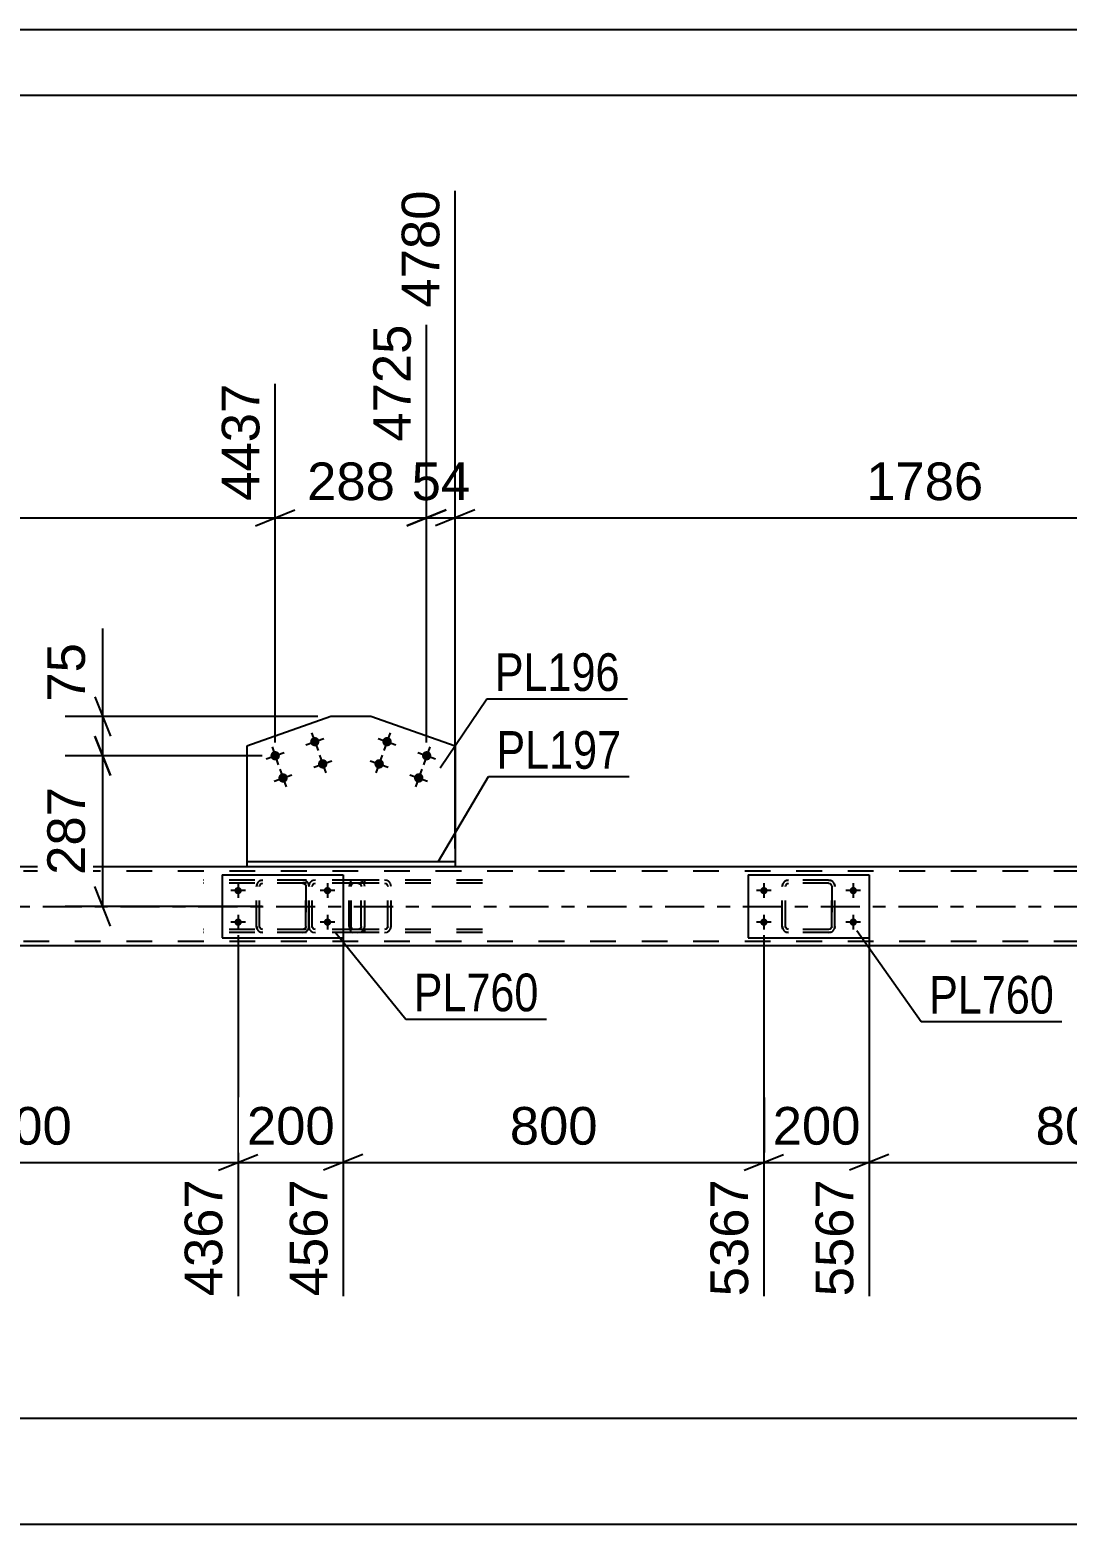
# Model space of a CAD drawing. Header units: millimetres. Extents: x -132 to 709, y -396 to 198.
# Drawn here: x 139.5 to 218.4, y 84 to 197.7 of the extents above; entities that cross this region are included whole.
import ezdxf

# ---------------------------------------------------------------- set-up
doc = ezdxf.new("R2010")
doc.units = ezdxf.units.MM
doc.linetypes.add('DXK_LINE_DOT2', pattern=[3.9198, 1.9599, -1.9599])
doc.linetypes.add('DXK_LINE_DOT3', pattern=[5.9187, 2.979, -0.9799, 0.9799, -0.9799])
doc.styles.add('Arial', font='arial.ttf', dxfattribs={"height": 0.2})
doc.styles.add('Arial Narrow', font='ARIALN.TTF', dxfattribs={"height": 0.2})

# ---------------------------------------------------------------- blocks, each defined once
blk = doc.blocks.new('Unknown-203774460-1113')
at = {"color": 5, "linetype": 'Continuous'}
for p, q in [((709.17, 197.74), (-131.83, 197.74)), ((704.17, 192.74), (-126.83, 192.74))]:
    blk.add_line(p, q, dxfattribs=at)
blk = doc.blocks.new('Part-203774460-3080 - 2967')
at = {"color": 2, "linetype": 'Continuous'}
for p, q in [((162.35, 145.5), (155.95, 143.23)), ((165.39, 145.5), (162.35, 145.5)), ((171.8, 143.23), (165.39, 145.5)), ((155.95, 143.23), (155.95, 134.45)), ((171.8, 143.23), (171.8, 134.45))]:
    blk.add_line(p, q, dxfattribs=at)
at = {"color": 7, "linetype": 'DXK_LINE_DOT2'}
blk.add_line((171.8, 134.45), (155.95, 134.45), dxfattribs=at)
blk = doc.blocks.new('Part-203774460-3075 - 2967')
at = {"color": 2, "linetype": 'Continuous'}
for p, q in [((171.8, 134.45), (155.95, 134.45)), ((155.95, 134.45), (155.95, 134.05)), ((171.8, 134.45), (171.8, 134.05)), ((171.8, 134.05), (155.95, 134.05))]:
    blk.add_line(p, q, dxfattribs=at)
blk = doc.blocks.new('Bolt-203774460-3081 - 2967')
at = {"linetype": 'Continuous'}
for points in [[(195.29, 131.97, -1), (195.29, 132.53, -1)], [(202.09, 131.97, -1), (202.09, 132.53, -1)], [(195.29, 129.57, -1), (195.29, 130.13, -1)], [(202.09, 129.57, -1), (202.09, 130.13, -1)]]:
    blk.add_hatch(color=1, dxfattribs=at).paths.add_polyline_path(points)
at = {"color": 1, "linetype": 'Continuous'}
for p, q in [((195.85, 132.25), (194.73, 132.25)), ((195.29, 132.81), (195.29, 131.69)), ((202.65, 132.25), (201.53, 132.25)), ((202.09, 132.81), (202.09, 131.69)), ((195.85, 129.85), (194.73, 129.85)), ((195.29, 130.41), (195.29, 129.29)), ((202.65, 129.85), (201.53, 129.85)), ((202.09, 130.41), (202.09, 129.29))]:
    blk.add_line(p, q, dxfattribs=at)
blk = doc.blocks.new('Part-203774460-3103 - 2967')
at = {"color": 2, "linetype": 'Continuous'}
for p, q in [((154.09, 133.45), (154.09, 128.65)), ((154.09, 133.45), (163.29, 133.45)), ((163.29, 133.45), (163.29, 128.65)), ((154.09, 128.65), (163.29, 128.65))]:
    blk.add_line(p, q, dxfattribs=at)
blk = doc.blocks.new('Part-203774460-3104 - 2967')
at = {"color": 7, "linetype": 'DXK_LINE_DOT2'}
for p, q in [((156.99, 133.02), (157.17, 133.05)), ((157.17, 133.05), (156.99, 133.02)), ((160.21, 133.05), (157.17, 133.05)), ((160.21, 133.05), (160.39, 133.02)), ((160.39, 133.02), (160.21, 133.05)), ((156.69, 132.57), (156.73, 132.76)), ((156.73, 132.76), (156.69, 132.57)), ((156.69, 129.53), (156.69, 132.57)), ((156.69, 129.53), (156.69, 132.57)), ((156.93, 132.57), (156.95, 132.66)), ((156.93, 129.53), (156.93, 132.57)), ((156.93, 129.53), (156.93, 132.57)), ((156.95, 132.66), (157, 132.74)), ((157, 132.74), (157.08, 132.79)), ((157.08, 132.79), (157.17, 132.81)), ((160.21, 132.81), (157.17, 132.81)), ((160.21, 132.81), (160.3, 132.79)), ((160.3, 132.79), (160.38, 132.74)), ((160.38, 132.74), (160.43, 132.66)), ((160.43, 132.66), (160.45, 132.57)), ((160.45, 129.53), (160.45, 132.57)), ((160.45, 132.57), (160.45, 129.53)), ((160.65, 132.76), (160.69, 132.57)), ((160.69, 132.57), (160.65, 132.76)), ((160.69, 129.53), (160.69, 132.57)), ((160.69, 129.53), (160.69, 132.57)), ((156.73, 129.35), (156.69, 129.53)), ((156.69, 129.53), (156.73, 129.35)), ((156.95, 129.44), (156.93, 129.53)), ((157, 129.36), (156.95, 129.44)), ((157.17, 129.05), (156.99, 129.09)), ((156.99, 129.09), (157.17, 129.05)), ((157.08, 129.31), (157, 129.36)), ((157.17, 129.29), (157.08, 129.31)), ((160.21, 129.29), (157.17, 129.29)), ((160.21, 129.05), (157.17, 129.05)), ((160.3, 129.31), (160.21, 129.29)), ((160.39, 129.09), (160.21, 129.05)), ((160.21, 129.05), (160.39, 129.09)), ((160.38, 129.36), (160.3, 129.31)), ((160.43, 129.44), (160.38, 129.36)), ((160.45, 129.53), (160.43, 129.44)), ((160.69, 129.53), (160.65, 129.35)), ((160.65, 129.35), (160.69, 129.53))]:
    blk.add_line(p, q, dxfattribs=at)
at = {"color": 7, "linetype": 'DXK_LINE_DOT3'}
blk.add_line((158.69, 131.05), (158.69, 131.05), dxfattribs=at)
at = {"color": 7, "linetype": 'DXK_LINE_DOT2'}
for centre, start, end in [((157.17, 132.57), 112.5, 157.5), ((157.17, 132.57), 112.5, 157.5), ((160.21, 132.57), 22.5, 67.5), ((160.21, 132.57), 22.5, 67.5), ((157.17, 129.53), 202.5, 247.5), ((157.17, 129.53), 202.5, 247.5), ((160.21, 129.53), 292.5, 337.5), ((160.21, 129.53), 292.5, 337.5)]:
    blk.add_arc(centre, 0.48, start, end, dxfattribs=at)
blk = doc.blocks.new('Part-203774460-3110 - 2967')
at = {"color": 7, "linetype": 'DXK_LINE_DOT2'}
for p, q in [((611.29, 133.73), (-19.38, 133.73)), ((171.8, 134.05), (155.95, 134.05)), ((611.29, 128.37), (-19.38, 128.37))]:
    blk.add_line(p, q, dxfattribs=at)
at = {"color": 2, "linetype": 'Continuous'}
for p, q in [((155.95, 134.05), (86.67, 134.05)), ((241.08, 134.05), (171.8, 134.05)), ((611.29, 128.05), (-15.38, 128.05))]:
    blk.add_line(p, q, dxfattribs=at)
at = {"color": 7, "linetype": 'DXK_LINE_DOT3'}
blk.add_line((-19.38, 131.05), (611.29, 131.05), dxfattribs=at)
blk = doc.blocks.new('Bolt-203774460-3151 - 2967')
at = {"linetype": 'Continuous'}
for points in [[(161.46, 143.7, -1), (160.79, 143.46, -1)], [(158.45, 142.63, -1), (157.77, 142.39, -1)], [(162.07, 142.01, -1), (161.39, 141.77, -1)], [(159.05, 140.94, -1), (158.37, 140.7, -1)]]:
    blk.add_hatch(color=1, dxfattribs=at).paths.add_polyline_path(points)
at = {"color": 1, "linetype": 'Continuous'}
for p, q in [((160.45, 143.34), (161.8, 143.82)), ((160.88, 144.26), (161.37, 142.9)), ((157.43, 142.27), (158.79, 142.75)), ((157.87, 143.19), (158.35, 141.83)), ((161.05, 141.64), (162.41, 142.13)), ((161.49, 142.56), (161.97, 141.21)), ((158.03, 140.58), (159.39, 141.06)), ((158.47, 141.49), (158.95, 140.14))]:
    blk.add_line(p, q, dxfattribs=at)
blk = doc.blocks.new('Bolt-203774460-3153 - 2967')
at = {"linetype": 'Continuous'}
for points in [[(166.96, 143.46, -1), (166.28, 143.7, -1)], [(166.36, 141.77, -1), (165.68, 142.01, -1)], [(169.97, 142.39, -1), (169.3, 142.63, -1)], [(169.37, 140.7, -1), (168.69, 140.94, -1)]]:
    blk.add_hatch(color=1, dxfattribs=at).paths.add_polyline_path(points)
at = {"color": 1, "linetype": 'Continuous'}
for p, q in [((165.94, 143.82), (167.3, 143.34)), ((166.86, 144.26), (166.38, 142.9)), ((165.34, 142.13), (166.7, 141.64)), ((166.26, 142.56), (165.78, 141.21)), ((168.96, 142.75), (170.31, 142.27)), ((169.88, 143.19), (169.39, 141.83)), ((168.35, 141.06), (169.71, 140.58)), ((169.27, 141.49), (168.79, 140.14))]:
    blk.add_line(p, q, dxfattribs=at)
blk = doc.blocks.new('Bolt-203774460-3154 - 2967')
at = {"linetype": 'Continuous'}
for points in [[(155.29, 131.97, -1), (155.29, 132.53, -1)], [(162.09, 131.97, -1), (162.09, 132.53, -1)], [(155.29, 129.57, -1), (155.29, 130.13, -1)], [(162.09, 129.57, -1), (162.09, 130.13, -1)]]:
    blk.add_hatch(color=1, dxfattribs=at).paths.add_polyline_path(points)
at = {"color": 1, "linetype": 'Continuous'}
for p, q in [((155.85, 132.25), (154.73, 132.25)), ((155.29, 132.81), (155.29, 131.69)), ((162.65, 132.25), (161.53, 132.25)), ((162.09, 132.81), (162.09, 131.69)), ((155.85, 129.85), (154.73, 129.85)), ((155.29, 130.41), (155.29, 129.29)), ((162.65, 129.85), (161.53, 129.85)), ((162.09, 130.41), (162.09, 129.29))]:
    blk.add_line(p, q, dxfattribs=at)
blk = doc.blocks.new('Part-203774460-3223 - 2967')
at = {"color": 7, "linetype": 'DXK_LINE_DOT2'}
for p, q in [((196.99, 133.02), (197.17, 133.05)), ((197.17, 133.05), (196.99, 133.02)), ((200.21, 133.05), (197.17, 133.05)), ((200.21, 133.05), (200.39, 133.02)), ((200.39, 133.02), (200.21, 133.05)), ((196.69, 132.57), (196.73, 132.76)), ((196.73, 132.76), (196.69, 132.57)), ((196.69, 129.53), (196.69, 132.57)), ((196.69, 129.53), (196.69, 132.57)), ((196.93, 132.57), (196.95, 132.66)), ((196.93, 129.53), (196.93, 132.57)), ((196.93, 129.53), (196.93, 132.57)), ((196.95, 132.66), (197, 132.74)), ((197, 132.74), (197.08, 132.79)), ((197.08, 132.79), (197.17, 132.81)), ((200.21, 132.81), (197.17, 132.81)), ((200.21, 132.81), (200.3, 132.79)), ((200.3, 132.79), (200.38, 132.74)), ((200.38, 132.74), (200.43, 132.66)), ((200.43, 132.66), (200.45, 132.57)), ((200.45, 129.53), (200.45, 132.57)), ((200.45, 132.57), (200.45, 129.53)), ((200.65, 132.76), (200.69, 132.57)), ((200.69, 132.57), (200.65, 132.76)), ((200.69, 129.53), (200.69, 132.57)), ((200.69, 129.53), (200.69, 132.57)), ((196.73, 129.35), (196.69, 129.53)), ((196.69, 129.53), (196.73, 129.35)), ((196.95, 129.44), (196.93, 129.53)), ((197, 129.36), (196.95, 129.44)), ((197.17, 129.05), (196.99, 129.09)), ((196.99, 129.09), (197.17, 129.05)), ((197.08, 129.31), (197, 129.36)), ((197.17, 129.29), (197.08, 129.31)), ((200.21, 129.29), (197.17, 129.29)), ((200.21, 129.05), (197.17, 129.05)), ((200.3, 129.31), (200.21, 129.29)), ((200.39, 129.09), (200.21, 129.05)), ((200.21, 129.05), (200.39, 129.09)), ((200.38, 129.36), (200.3, 129.31)), ((200.43, 129.44), (200.38, 129.36)), ((200.45, 129.53), (200.43, 129.44)), ((200.69, 129.53), (200.65, 129.35)), ((200.65, 129.35), (200.69, 129.53))]:
    blk.add_line(p, q, dxfattribs=at)
at = {"color": 7, "linetype": 'DXK_LINE_DOT3'}
blk.add_line((198.69, 131.05), (198.69, 131.05), dxfattribs=at)
at = {"color": 7, "linetype": 'DXK_LINE_DOT2'}
for centre, start, end in [((197.17, 132.57), 112.5, 157.5), ((197.17, 132.57), 112.5, 157.5), ((200.21, 132.57), 22.5, 67.5), ((200.21, 132.57), 22.5, 67.5), ((197.17, 129.53), 202.5, 247.5), ((197.17, 129.53), 202.5, 247.5), ((200.21, 129.53), 292.5, 337.5), ((200.21, 129.53), 292.5, 337.5)]:
    blk.add_arc(centre, 0.48, start, end, dxfattribs=at)
blk = doc.blocks.new('Part-203774460-3228 - 2967')
at = {"color": 2, "linetype": 'Continuous'}
for p, q in [((194.09, 133.45), (194.09, 128.65)), ((194.09, 133.45), (203.29, 133.45)), ((203.29, 133.45), (203.29, 128.65)), ((194.09, 128.65), (203.29, 128.65))]:
    blk.add_line(p, q, dxfattribs=at)
blk = doc.blocks.new('Part-203774460-3304 - 2967')
at = {"color": 7, "linetype": 'DXK_LINE_DOT2'}
for p, q in [((164.41, 133.05), (152.63, 133.05)), ((161.17, 133.05), (160.98, 133.02)), ((164.6, 133.02), (164.41, 133.05)), ((164.41, 132.81), (152.63, 132.81)), ((160.7, 132.76), (160.66, 132.57)), ((160.66, 129.53), (160.66, 132.57)), ((160.92, 132.57), (160.94, 132.66)), ((160.92, 129.53), (160.92, 132.57)), ((160.94, 132.66), (160.99, 132.74)), ((160.99, 132.74), (161.08, 132.79)), ((161.08, 132.79), (161.17, 132.81)), ((164.41, 132.81), (164.51, 132.79)), ((164.51, 132.79), (164.59, 132.74)), ((164.59, 132.74), (164.65, 132.66)), ((164.65, 132.66), (164.66, 132.57)), ((164.66, 129.53), (164.66, 132.57)), ((164.92, 132.57), (164.88, 132.76)), ((164.92, 129.53), (164.92, 132.57)), ((164.41, 129.29), (152.63, 129.29)), ((164.41, 129.05), (152.63, 129.05)), ((160.66, 129.53), (160.7, 129.35)), ((160.94, 129.44), (160.92, 129.53)), ((160.99, 129.36), (160.94, 129.44)), ((160.98, 129.09), (161.17, 129.05)), ((161.08, 129.31), (160.99, 129.36)), ((161.17, 129.29), (161.08, 129.31)), ((164.51, 129.31), (164.41, 129.29)), ((164.41, 129.05), (164.6, 129.09)), ((164.59, 129.36), (164.51, 129.31)), ((164.65, 129.44), (164.59, 129.36)), ((164.66, 129.53), (164.65, 129.44)), ((164.88, 129.35), (164.92, 129.53))]:
    blk.add_line(p, q, dxfattribs=at)
for centre, start, end in [((161.15, 132.55), 110.7583, 155.68), ((164.43, 132.55), 24.32, 69.2417), ((161.15, 129.55), 204.32, 249.2417), ((164.43, 129.55), 290.7583, 335.68)]:
    blk.add_arc(centre, 0.496, start, end, dxfattribs=at)
blk = doc.blocks.new('Part-203774460-3321 - 2967')
at = {"color": 7, "linetype": 'DXK_LINE_DOT2'}
for p, q in [((164.02, 133.05), (163.92, 133.02)), ((173.87, 133.05), (164.02, 133.05)), ((164.92, 132.81), (164.92, 133.05)), ((166.62, 133.02), (166.43, 133.05)), ((163.77, 132.76), (163.75, 132.57)), ((163.75, 129.53), (163.75, 132.57)), ((163.83, 132.91), (163.77, 132.76)), ((163.92, 133.02), (163.83, 132.91)), ((163.89, 132.57), (163.9, 132.66)), ((163.89, 129.53), (163.89, 132.57)), ((163.9, 132.66), (163.93, 132.74)), ((163.93, 132.74), (163.97, 132.79)), ((163.97, 132.79), (164.02, 132.81)), ((173.87, 132.81), (164.02, 132.81)), ((166.43, 132.81), (166.53, 132.79)), ((166.53, 132.79), (166.61, 132.74)), ((166.61, 132.74), (166.66, 132.66)), ((166.66, 132.66), (166.68, 132.57)), ((166.68, 129.53), (166.68, 132.57)), ((166.93, 132.57), (166.89, 132.76)), ((166.93, 129.53), (166.93, 132.57)), ((163.75, 129.53), (163.77, 129.35)), ((163.77, 129.35), (163.83, 129.19)), ((163.83, 129.19), (163.92, 129.09)), ((163.9, 129.44), (163.89, 129.53)), ((163.93, 129.36), (163.9, 129.44)), ((163.92, 129.09), (164.02, 129.05)), ((163.97, 129.31), (163.93, 129.36)), ((164.02, 129.29), (163.97, 129.31)), ((173.87, 129.29), (164.02, 129.29)), ((173.87, 129.05), (164.02, 129.05)), ((164.92, 129.05), (164.92, 129.29)), ((166.53, 129.31), (166.43, 129.29)), ((166.43, 129.05), (166.62, 129.09)), ((166.61, 129.36), (166.53, 129.31)), ((166.66, 129.44), (166.61, 129.36)), ((166.68, 129.53), (166.66, 129.44)), ((166.89, 129.35), (166.93, 129.53))]:
    blk.add_line(p, q, dxfattribs=at)
for centre, start, end in [((166.44, 132.56), 23.8951, 68.8487), ((166.44, 129.55), 291.1513, 336.1049)]:
    blk.add_arc(centre, 0.492, start, end, dxfattribs=at)
blk = doc.blocks.new('StraightDimension-203774460-23186 - 2967')
at = {"color": 7, "linetype": 'Continuous'}
for p, q in [((144.39, 144.01), (145.59, 141.01)), ((157.11, 142.51), (142.14, 142.51)), ((144.99, 131.05), (144.99, 142.51)), ((145.59, 129.55), (144.39, 132.55)), ((157.11, 131.05), (142.14, 131.05))]:
    blk.add_line(p, q, dxfattribs=at)
at = {"color": 0}
blk.add_wipeout([(144.24, 140.72), (140.04, 140.72), (140.04, 132.85), (144.24, 132.85)], dxfattribs=at)
at = {"color": 3, "style": 'Arial'}
blk.add_text('287', height=2.865, rotation=90.0002, dxfattribs=at).set_placement((143.64, 133.45))
blk = doc.blocks.new('StraightDimension-203774460-3710 - 2967')
at = {"color": 7, "linetype": 'Continuous'}
blk.add_line((-20.18, 84.05), (644.02, 84.05), dxfattribs=at)
blk = doc.blocks.new('StraightDimension-203774460-22650 - 2967')
at = {"color": 7, "linetype": 'Continuous'}
for p, q in [((123.29, 128.85), (123.29, 101.38)), ((155.29, 128.85), (155.29, 101.38)), ((124.79, 112.17), (121.79, 110.97)), ((123.29, 111.57), (155.29, 111.57)), ((153.79, 110.97), (156.79, 112.17))]:
    blk.add_line(p, q, dxfattribs=at)
at = {"color": 0}
blk.add_wipeout([(143.23, 112.32), (143.23, 116.52), (135.36, 116.52), (135.36, 112.32)], dxfattribs=at)
at = {"color": 3, "style": 'Arial'}
blk.add_text('800', height=2.865, dxfattribs=at).set_placement((135.96, 112.92))
at = {"color": 0, "linetype": 'Continuous'}
blk.add_wipeout([(154.69, 110.87), (150.49, 110.87), (150.49, 100.78), (154.69, 100.78)], dxfattribs=at)
at = {"color": 3, "linetype": 'Continuous', "style": 'Arial'}
blk.add_text('4367', height=2.865, rotation=90.0002, dxfattribs=at).set_placement((154.09, 101.38))
blk = doc.blocks.new('StraightDimension-203774460-22954 - 2967')
at = {"color": 7, "linetype": 'Continuous'}
for p, q in [((171.8, 135.45), (171.8, 185.5)), ((169.63, 143.51), (169.63, 175.3)), ((168.13, 160.01), (171.13, 161.21)), ((169.63, 160.61), (171.8, 160.61)), ((173.3, 161.21), (170.3, 160.01))]:
    blk.add_line(p, q, dxfattribs=at)
at = {"color": 0, "linetype": 'Continuous'}
blk.add_wipeout([(171.2, 186.1), (167, 186.1), (167, 176.01), (171.2, 176.01)], dxfattribs=at)
at = {"color": 3, "linetype": 'Continuous', "style": 'Arial'}
blk.add_text('4780', height=2.865, rotation=90.0002, dxfattribs=at).set_placement((170.6, 176.61))
at = {"color": 0}
blk.add_wipeout([(173.54, 161.36), (173.54, 165.56), (167.89, 165.56), (167.89, 161.36)], dxfattribs=at)
at = {"color": 3, "style": 'Arial'}
blk.add_text('54', height=2.865, dxfattribs=at).set_placement((168.49, 161.96))
blk = doc.blocks.new('StraightDimension-203774460-22955 - 2967')
at = {"color": 7, "linetype": 'Continuous'}
for p, q in [((169.63, 143.51), (169.63, 175.3)), ((158.11, 143.51), (158.11, 170.8)), ((156.61, 160.01), (159.61, 161.21)), ((158.11, 160.61), (169.63, 160.61)), ((171.13, 161.21), (168.13, 160.01))]:
    blk.add_line(p, q, dxfattribs=at)
at = {"color": 0}
blk.add_wipeout([(167.81, 161.36), (167.81, 165.56), (159.94, 165.56), (159.94, 161.36)], dxfattribs=at)
at = {"color": 3, "style": 'Arial'}
blk.add_text('288', height=2.865, dxfattribs=at).set_placement((160.54, 161.96))
at = {"color": 0, "linetype": 'Continuous'}
blk.add_wipeout([(169.03, 175.9), (164.83, 175.9), (164.83, 165.81), (169.03, 165.81)], dxfattribs=at)
at = {"color": 3, "linetype": 'Continuous', "style": 'Arial'}
blk.add_text('4725', height=2.865, rotation=90.0002, dxfattribs=at).set_placement((168.43, 166.41))
blk = doc.blocks.new('StraightDimension-203774460-22646 - 2967')
at = {"color": 7, "linetype": 'Continuous'}
for p, q in [((203.29, 128.85), (203.29, 101.38)), ((235.29, 128.85), (235.29, 101.38)), ((204.79, 112.17), (201.79, 110.97)), ((203.29, 111.57), (235.29, 111.57)), ((233.79, 110.97), (236.79, 112.17))]:
    blk.add_line(p, q, dxfattribs=at)
at = {"color": 0}
blk.add_wipeout([(223.23, 112.32), (223.23, 116.52), (215.36, 116.52), (215.36, 112.32)], dxfattribs=at)
at = {"color": 3, "style": 'Arial'}
blk.add_text('800', height=2.865, dxfattribs=at).set_placement((215.96, 112.92))
at = {"color": 0, "linetype": 'Continuous'}
blk.add_wipeout([(234.69, 110.87), (230.49, 110.87), (230.49, 100.78), (234.69, 100.78)], dxfattribs=at)
at = {"color": 3, "linetype": 'Continuous', "style": 'Arial'}
blk.add_text('6367', height=2.865, rotation=90.0002, dxfattribs=at).set_placement((234.09, 101.38))
blk = doc.blocks.new('StraightDimension-203774460-4353 - 2967')
at = {"color": 7, "linetype": 'Continuous'}
blk.add_line((-19.38, 92.1), (643.22, 92.1), dxfattribs=at)
blk = doc.blocks.new('StraightDimension-203774460-22647 - 2967')
at = {"color": 7, "linetype": 'Continuous'}
for p, q in [((195.29, 128.85), (195.29, 101.38)), ((203.29, 128.85), (203.29, 101.38)), ((193.79, 110.97), (196.79, 112.17)), ((195.29, 111.57), (203.29, 111.57)), ((204.79, 112.17), (201.79, 110.97))]:
    blk.add_line(p, q, dxfattribs=at)
at = {"color": 0}
blk.add_wipeout([(203.23, 112.32), (203.23, 116.52), (195.36, 116.52), (195.36, 112.32)], dxfattribs=at)
at = {"color": 0, "linetype": 'Continuous'}
blk.add_wipeout([(202.69, 110.87), (198.49, 110.87), (198.49, 100.78), (202.69, 100.78)], dxfattribs=at)
at = {"color": 3, "style": 'Arial'}
blk.add_text('200', height=2.865, dxfattribs=at).set_placement((195.96, 112.92))
at = {"color": 3, "linetype": 'Continuous', "style": 'Arial'}
blk.add_text('5567', height=2.865, rotation=90.0002, dxfattribs=at).set_placement((202.09, 101.38))
blk = doc.blocks.new('StraightDimension-203774460-22648 - 2967')
at = {"color": 7, "linetype": 'Continuous'}
for p, q in [((163.29, 128.85), (163.29, 101.38)), ((195.29, 128.85), (195.29, 101.38)), ((164.79, 112.17), (161.79, 110.97)), ((163.29, 111.57), (195.29, 111.57)), ((193.79, 110.97), (196.79, 112.17))]:
    blk.add_line(p, q, dxfattribs=at)
at = {"color": 0}
blk.add_wipeout([(183.23, 112.32), (183.23, 116.52), (175.36, 116.52), (175.36, 112.32)], dxfattribs=at)
at = {"color": 3, "style": 'Arial'}
blk.add_text('800', height=2.865, dxfattribs=at).set_placement((175.96, 112.92))
at = {"color": 0, "linetype": 'Continuous'}
blk.add_wipeout([(194.69, 110.87), (190.49, 110.87), (190.49, 100.78), (194.69, 100.78)], dxfattribs=at)
at = {"color": 3, "linetype": 'Continuous', "style": 'Arial'}
blk.add_text('5367', height=2.865, rotation=90.0002, dxfattribs=at).set_placement((194.09, 101.38))
blk = doc.blocks.new('StraightDimension-203774460-22649 - 2967')
at = {"color": 7, "linetype": 'Continuous'}
for p, q in [((155.29, 128.85), (155.29, 101.38)), ((163.29, 128.85), (163.29, 101.38)), ((153.79, 110.97), (156.79, 112.17)), ((155.29, 111.57), (163.29, 111.57)), ((164.79, 112.17), (161.79, 110.97))]:
    blk.add_line(p, q, dxfattribs=at)
at = {"color": 0}
blk.add_wipeout([(163.23, 112.32), (163.23, 116.52), (155.36, 116.52), (155.36, 112.32)], dxfattribs=at)
at = {"color": 0, "linetype": 'Continuous'}
blk.add_wipeout([(162.69, 110.87), (158.49, 110.87), (158.49, 100.78), (162.69, 100.78)], dxfattribs=at)
at = {"color": 3, "style": 'Arial'}
blk.add_text('200', height=2.865, dxfattribs=at).set_placement((155.96, 112.92))
at = {"color": 3, "linetype": 'Continuous', "style": 'Arial'}
blk.add_text('4567', height=2.865, rotation=90.0002, dxfattribs=at).set_placement((162.09, 101.38))
blk = doc.blocks.new('StraightDimension-203774460-22953 - 2967')
at = {"color": 7, "linetype": 'Continuous'}
for p, q in [((171.8, 135.45), (171.8, 185.5)), ((243.24, 143.51), (243.24, 170.8)), ((173.3, 161.21), (170.3, 160.01)), ((171.8, 160.61), (243.24, 160.61)), ((241.74, 160.01), (244.74, 161.21))]:
    blk.add_line(p, q, dxfattribs=at)
at = {"color": 0}
blk.add_wipeout([(212.57, 161.36), (212.57, 165.56), (202.47, 165.56), (202.47, 161.36)], dxfattribs=at)
at = {"color": 3, "style": 'Arial'}
blk.add_text('1786', height=2.865, dxfattribs=at).set_placement((203.07, 161.96))
at = {"color": 0, "linetype": 'Continuous'}
blk.add_wipeout([(242.64, 171.4), (238.44, 171.4), (238.44, 161.31), (242.64, 161.31)], dxfattribs=at)
at = {"color": 3, "linetype": 'Continuous', "style": 'Arial'}
blk.add_text('6566', height=2.865, rotation=90.0002, dxfattribs=at).set_placement((242.04, 161.91))
blk = doc.blocks.new('StraightDimension-203774460-22956 - 2967')
at = {"color": 7, "linetype": 'Continuous'}
for p, q in [((86.67, 135.45), (86.67, 185.5)), ((158.11, 143.51), (158.11, 170.8)), ((88.17, 161.21), (85.17, 160.01)), ((86.67, 160.61), (158.11, 160.61)), ((156.61, 160.01), (159.61, 161.21))]:
    blk.add_line(p, q, dxfattribs=at)
at = {"color": 0}
blk.add_wipeout([(127.43, 161.36), (127.43, 165.56), (117.34, 165.56), (117.34, 161.36)], dxfattribs=at)
at = {"color": 3, "style": 'Arial'}
blk.add_text('1786', height=2.865, dxfattribs=at).set_placement((117.94, 161.96))
at = {"color": 0, "linetype": 'Continuous'}
blk.add_wipeout([(157.51, 171.4), (153.31, 171.4), (153.31, 161.31), (157.51, 161.31)], dxfattribs=at)
at = {"color": 3, "linetype": 'Continuous', "style": 'Arial'}
blk.add_text('4437', height=2.865, rotation=90.0002, dxfattribs=at).set_placement((156.91, 161.91))
blk = doc.blocks.new('StraightDimension-203774460-23185 - 2967')
at = {"color": 7, "linetype": 'Continuous'}
for p, q in [((144.99, 145.5), (144.99, 152.2)), ((144.99, 145.5), (144.99, 152.2)), ((144.39, 147), (145.59, 144)), ((161.35, 145.5), (142.14, 145.5)), ((144.99, 142.51), (144.99, 145.5)), ((145.59, 141.01), (144.39, 144.01)), ((157.11, 142.51), (142.14, 142.51))]:
    blk.add_line(p, q, dxfattribs=at)
at = {"color": 0}
blk.add_wipeout([(144.24, 151.68), (140.04, 151.68), (140.04, 146.03), (144.24, 146.03)], dxfattribs=at)
at = {"color": 3, "style": 'Arial'}
blk.add_text('75', height=2.865, rotation=90.0002, dxfattribs=at).set_placement((143.64, 146.63))
blk = doc.blocks.new('Mark-203774460-3076 - 2967')
at = {"color": 30, "linetype": 'Continuous'}
for p, q in [((170.67, 141.6), (174.22, 146.84)), ((174.22, 146.84), (184.92, 146.84))]:
    blk.add_line(p, q, dxfattribs=at)
at = {"color": 0}
blk.add_wipeout([(184.32, 147.44), (184.32, 150.44), (174.82, 150.44), (174.82, 147.44)], dxfattribs=at)
blk.add_wipeout([(184.32, 147.44), (184.32, 150.44), (174.82, 150.44), (174.82, 147.44)], dxfattribs=at)
at = {"color": 3, "style": 'Arial Narrow'}
blk.add_text('PL196', height=2.863, dxfattribs=at).set_placement((174.82, 147.44))
blk = doc.blocks.new('Mark-203774460-3071 - 2967')
at = {"color": 30, "linetype": 'Continuous'}
for p, q in [((170.5, 134.45), (174.34, 140.92)), ((174.34, 140.92), (185.04, 140.92))]:
    blk.add_line(p, q, dxfattribs=at)
at = {"color": 0}
blk.add_wipeout([(184.44, 141.52), (184.44, 144.52), (174.94, 144.52), (174.94, 141.52)], dxfattribs=at)
blk.add_wipeout([(184.44, 141.52), (184.44, 144.52), (174.94, 144.52), (174.94, 141.52)], dxfattribs=at)
at = {"color": 3, "style": 'Arial Narrow'}
blk.add_text('PL197', height=2.863, dxfattribs=at).set_placement((174.94, 141.52))
blk = doc.blocks.new('Mark-203774460-3099 - 2967')
at = {"color": 30, "linetype": 'Continuous'}
for p, q in [((162.7, 129.06), (168.05, 122.47)), ((168.05, 122.47), (178.76, 122.47))]:
    blk.add_line(p, q, dxfattribs=at)
at = {"color": 0}
blk.add_wipeout([(178.16, 123.07), (178.16, 126.07), (168.65, 126.07), (168.65, 123.07)], dxfattribs=at)
blk.add_wipeout([(178.16, 123.07), (178.16, 126.07), (168.65, 126.07), (168.65, 123.07)], dxfattribs=at)
at = {"color": 3, "style": 'Arial Narrow'}
blk.add_text('PL760', height=2.863, dxfattribs=at).set_placement((168.65, 123.07))
blk = doc.blocks.new('Mark-203774460-3224 - 2967')
at = {"color": 30, "linetype": 'Continuous'}
for p, q in [((202.35, 129.22), (207.26, 122.29)), ((207.26, 122.29), (217.96, 122.29))]:
    blk.add_line(p, q, dxfattribs=at)
at = {"color": 0}
blk.add_wipeout([(217.36, 122.89), (217.36, 125.89), (207.86, 125.89), (207.86, 122.89)], dxfattribs=at)
blk.add_wipeout([(217.36, 122.89), (217.36, 125.89), (207.86, 125.89), (207.86, 122.89)], dxfattribs=at)
at = {"color": 3, "style": 'Arial Narrow'}
blk.add_text('PL760', height=2.863, dxfattribs=at).set_placement((207.86, 122.89))

msp = doc.modelspace()

# ---------------------------------------------------------------- block references
for name in ['Unknown-203774460-1113', 'Part-203774460-3080 - 2967', 'Bolt-203774460-3151 - 2967', 'Bolt-203774460-3153 - 2967', 'Part-203774460-3075 - 2967', 'Part-203774460-3110 - 2967', 'Part-203774460-3304 - 2967', 'Part-203774460-3103 - 2967', 'Part-203774460-3104 - 2967', 'Part-203774460-3321 - 2967', 'Part-203774460-3228 - 2967', 'Part-203774460-3223 - 2967', 'Bolt-203774460-3154 - 2967', 'Bolt-203774460-3081 - 2967']:
    msp.add_blockref(name, (0, 0))

# ---------------------------------------------------------------- next in the draw order: block references
for name in ['StraightDimension-203774460-22954 - 2967', 'StraightDimension-203774460-23186 - 2967', 'StraightDimension-203774460-3710 - 2967']:
    msp.add_blockref(name, (0, 0))

# ---------------------------------------------------------------- next in the draw order: block references
for name in ['StraightDimension-203774460-22955 - 2967', 'StraightDimension-203774460-22650 - 2967', 'StraightDimension-203774460-22646 - 2967']:
    msp.add_blockref(name, (0, 0))

# ---------------------------------------------------------------- next in the draw order: block references
for name in ['StraightDimension-203774460-22956 - 2967', 'StraightDimension-203774460-22953 - 2967', 'StraightDimension-203774460-4353 - 2967']:
    msp.add_blockref(name, (0, 0))

# ---------------------------------------------------------------- next in the draw order: block references
for name in ['StraightDimension-203774460-23185 - 2967', 'Mark-203774460-3076 - 2967', 'StraightDimension-203774460-22647 - 2967']:
    msp.add_blockref(name, (0, 0))

# ---------------------------------------------------------------- next in the draw order: block references
for name in ['Mark-203774460-3071 - 2967', 'StraightDimension-203774460-22648 - 2967', 'Mark-203774460-3224 - 2967']:
    msp.add_blockref(name, (0, 0))

# ---------------------------------------------------------------- next in the draw order: block references
msp.add_blockref('StraightDimension-203774460-22649 - 2967', (0, 0))

# ---------------------------------------------------------------- next in the draw order: block references
msp.add_blockref('Mark-203774460-3099 - 2967', (0, 0))

doc.saveas('drawing.dxf')
